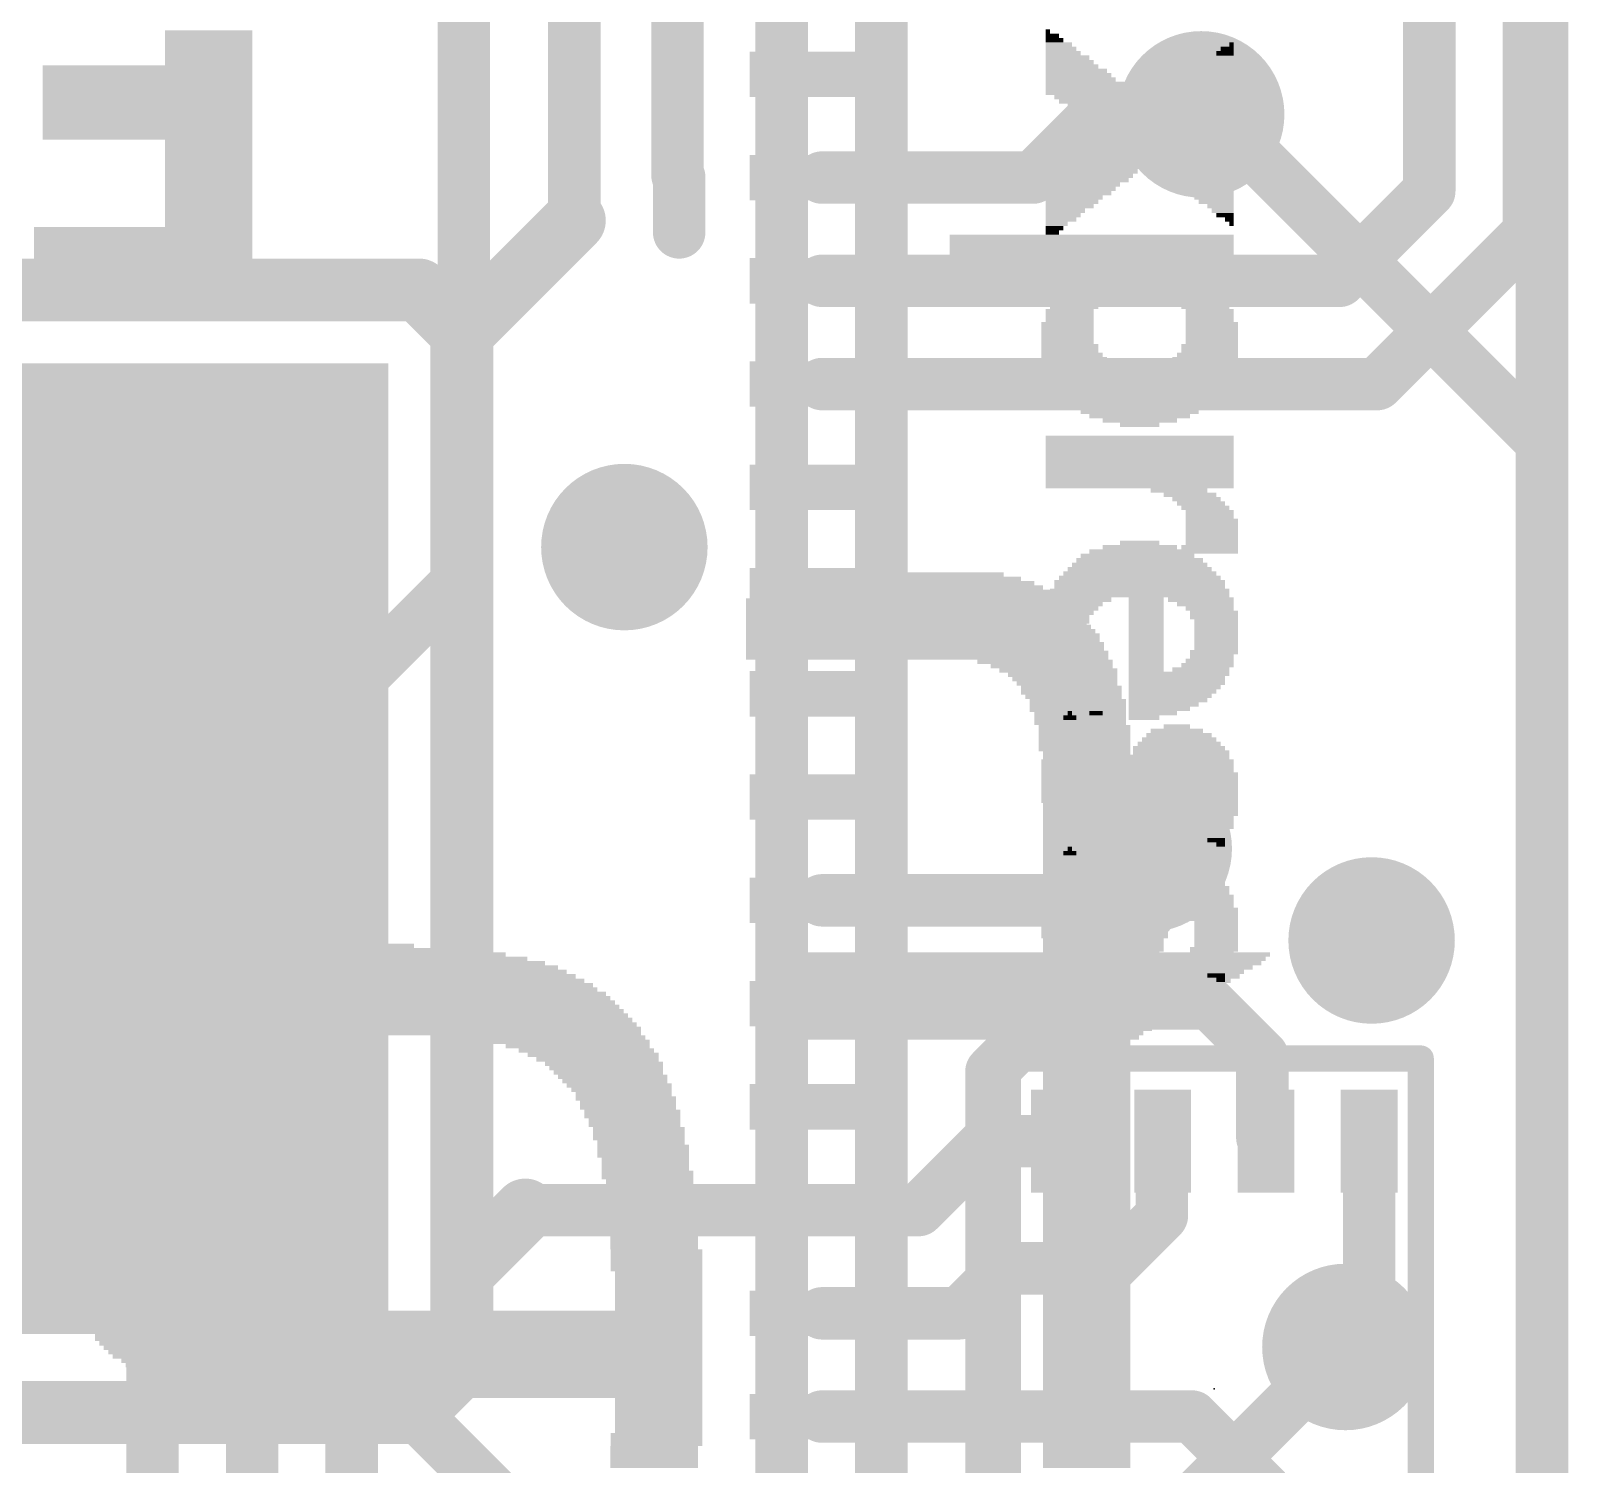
# Model space of a CAD drawing. Extents: x -0.1 to 50.8, y -0.1 to 23.
# Drawn here: x 30.78 to 38.23, y 8.07 to 15.01 of the extents above; entities that cross this region are included whole.
import ezdxf

# ---------------------------------------------------------------- set-up
doc = ezdxf.new("R2010")
doc.units = 0
for name, color, linetype in [('1', 12, 'CONTINUOUS'), ('16', 5, 'CONTINUOUS'), ('18', 110, 'CONTINUOUS'), ('200', 40, 'CONTINUOUS'), ('201', 6, 'CONTINUOUS'), ('21', 40, 'CONTINUOUS'), ('23', 40, 'CONTINUOUS')]:
    doc.layers.add(name, color=color, linetype=linetype)

# ---------------------------------------------------------------- blocks, each defined once
blk = doc.blocks.new('RECT')
blk.add_solid([(-0.5, -0.5), (0.5, -0.5), (-0.5, 0.5), (0.5, 0.5)])
blk = doc.blocks.new('ROUNDV')
at = {"const_width": 0.5}
blk.add_lwpolyline([(0, -0.25, 1), (0, 0.25, 1), (0, -0.25)], format="xyb", dxfattribs=at)

msp = doc.modelspace()

# ---------------------------------------------------------------- linework, layer by layer
at = {"layer": '1'}
for points, const_width in [([(38.1, 2.794), (38.1, 22.86)], 0.254), ([(38.0365, 14.0335), (38.0365, 17.9705)], 0.254), ([(37.5539, 14.2334), (37.5539, 16.637)], 0.254), ([(33.4125, 15.499), (33.4125, 14.0907)], 0.254), ([(33.9125, 15.499), (33.9125, 14.3091)], 0.254), ([(35.635, 14.299), (35.941, 14.605)], 0.254), ([(35.941, 14.605), (36.449, 14.605)], 0.254), ([(33.9125, 14.3091), (33.9205, 14.3011)], 0.254), ([(33.9205, 14.3011), (33.9205, 14.0335)], 0.254), ([(34.6125, 14.299), (35.635, 14.299)], 0.254), ([(37.1195, 13.799), (37.5539, 14.2334)], 0.254), ([(33.4125, 14.0907), (32.8681, 13.5463)], 0.3048), ([(37.302, 13.299), (38.0365, 14.0335)], 0.254), ([(32.6598, 13.7546), (26.8219, 13.7546)], 0.3048), ([(32.8681, 13.5463), (32.6598, 13.7546)], 0.3048), ([(34.6125, 13.799), (37.1195, 13.799)], 0.254), ([(32.8681, 13.5463), (32.8681, 8.9921)], 0.3048), ([(34.6125, 13.299), (37.302, 13.299)], 0.254), ([(35.945, 10.799), (36.195, 11.049)], 0.254), ([(34.6125, 10.799), (35.945, 10.799)], 0.254), ([(34.6125, 10.299), (36.4903, 10.299)], 0.254), ([(36.4903, 10.299), (36.7451, 10.0442)], 0.254), ([(36.7451, 10.0442), (36.7451, 9.6502)], 0.254), ([(35.08, 9.299), (35.4138, 9.6328)], 0.254), ([(35.4138, 9.6328), (35.7625, 9.6328)], 0.254), ([(36.2585, 9.6288), (36.2625, 9.6328)], 0.254), ([(36.7451, 9.6502), (36.7625, 9.6328)], 0.254), ([(37.2625, 9.6328), (37.2625, 8.751)], 0.254), ([(36.2585, 9.3345), (36.2585, 9.6288)], 0.254), ([(36.2585, 9.3345), (36.2585, 9.271)], 0.254), ([(33.175, 9.299), (32.8681, 8.9921)], 0.3048), ([(34.6125, 9.299), (33.175, 9.299)], 0.254), ([(34.6125, 9.299), (35.08, 9.299)], 0.254), ([(36.2585, 9.271), (36.0045, 9.017)], 0.254), ([(32.8681, 8.9921), (32.8681, 8.5517)], 0.3048), ([(35.5005, 9.021), (35.2785, 8.799)], 0.254), ([(35.5045, 9.017), (35.5005, 9.021)], 0.254), ([(36.0045, 9.017), (35.5045, 9.017)], 0.254), ([(35.2785, 8.799), (34.6125, 8.799)], 0.254), ([(37.2625, 8.751), (37.1475, 8.636)], 0.254), ([(32.8681, 8.5517), (32.6349, 8.3185)], 0.3048), ([(32.6349, 8.3185), (29.718, 8.3185)], 0.3048), ([(33.9125, 7.0409), (32.6349, 8.3185)], 0.254), ([(34.6125, 8.299), (36.405, 8.299)], 0.254), ([(36.405, 8.299), (36.7665, 7.9375)], 0.254)]:
    msp.add_lwpolyline(points, dxfattribs=dict(at, const_width=const_width))
for points, const_width in [([(35.941, 14.6685, 1), (35.941, 14.5415)], 0.127), ([(35.9859, 14.5601, 1), (35.8961, 14.6499)], 0.127), ([(36.449, 14.5415, 1), (36.449, 14.6685)], 0.127), ([(33.9574, 14.354, 1), (33.8676, 14.2642)], 0.127), ([(33.984, 14.3011, 1), (33.857, 14.3011)], 0.127), ([(33.8756, 14.2562, 1), (33.9654, 14.346)], 0.127), ([(34.6125, 14.3625, 1), (34.6125, 14.2355)], 0.127), ([(35.5901, 14.3439, 1), (35.6799, 14.2541)], 0.127), ([(35.635, 14.2355, 1), (35.635, 14.3625)], 0.127), ([(33.849, 14.3091, 1), (33.976, 14.3091)], 0.127), ([(37.5988, 14.1885, 1), (37.509, 14.2783)], 0.127), ([(33.4664, 14.0368, 1), (33.3586, 14.1446)], 0.1524), ([(37.4904, 14.2334, 1), (37.6174, 14.2334)], 0.127), ([(33.349, 14.0907, 1), (33.476, 14.0907)], 0.127), ([(38.0814, 13.9886, 1), (37.9916, 14.0784)], 0.127), ([(33.857, 14.0335, 1), (33.984, 14.0335)], 0.127), ([(37.973, 14.0335, 1), (38.1, 14.0335)], 0.127), ([(32.7137, 13.8085, 1), (32.6059, 13.7007)], 0.1524), ([(32.6598, 13.6784, 1), (32.6598, 13.8308)], 0.1524), ([(34.6125, 13.8625, 1), (34.6125, 13.7355)], 0.127), ([(37.0746, 13.8439, 1), (37.1644, 13.7541)], 0.127), ([(37.1195, 13.7355, 1), (37.1195, 13.8625)], 0.127), ([(32.9443, 13.5463, 1), (32.7919, 13.5463)], 0.1524), ([(32.8142, 13.6002, 1), (32.922, 13.4924)], 0.1524), ([(32.8142, 13.4924, 1), (32.922, 13.6002)], 0.1524), ([(34.6125, 13.3625, 1), (34.6125, 13.2355)], 0.127), ([(37.2571, 13.3439, 1), (37.3469, 13.2541)], 0.127), ([(37.302, 13.2355, 1), (37.302, 13.3625)], 0.127), ([(36.2399, 11.0041, 1), (36.1501, 11.0939)], 0.127), ([(34.6125, 10.8625, 1), (34.6125, 10.7355)], 0.127), ([(35.9001, 10.8439, 1), (35.9899, 10.7541)], 0.127), ([(35.945, 10.7355, 1), (35.945, 10.8625)], 0.127), ([(34.6125, 10.3625, 1), (34.6125, 10.2355)], 0.127), ([(36.5352, 10.3439, 1), (36.4454, 10.2541)], 0.127), ([(36.4903, 10.2355, 1), (36.4903, 10.3625)], 0.127), ([(36.8086, 10.0442, 1), (36.6816, 10.0442)], 0.127), ([(36.7002, 9.9993, 1), (36.79, 10.0891)], 0.127), ([(35.4138, 9.6963, 1), (35.4138, 9.5693)], 0.127), ([(35.4587, 9.5879, 1), (35.3689, 9.6777)], 0.127), ([(35.7625, 9.5693, 1), (35.7625, 9.6963)], 0.127), ([(36.3074, 9.5879, 1), (36.2176, 9.6777)], 0.127), ([(36.79, 9.6951, 1), (36.7002, 9.6053)], 0.127), ([(37.326, 9.6328, 1), (37.199, 9.6328)], 0.127), ([(36.322, 9.6288, 1), (36.195, 9.6288)], 0.127), ([(36.2136, 9.6737, 1), (36.3034, 9.5839)], 0.127), ([(36.6816, 9.6502, 1), (36.8086, 9.6502)], 0.127), ([(36.7176, 9.5879, 1), (36.8074, 9.6777)], 0.127), ([(36.322, 9.3345, 1), (36.195, 9.3345)], 0.127), ([(33.2289, 9.2451, 1), (33.1211, 9.3529)], 0.1524), ([(33.175, 9.3625, 1), (33.175, 9.2355)], 0.127), ([(34.6125, 9.3625, 1), (34.6125, 9.2355)], 0.127), ([(34.6125, 9.2355, 1), (34.6125, 9.3625)], 0.127), ([(35.0351, 9.3439, 1), (35.1249, 9.2541)], 0.127), ([(35.08, 9.2355, 1), (35.08, 9.3625)], 0.127), ([(36.195, 9.3345, 1), (36.322, 9.3345)], 0.127), ([(36.3034, 9.2261, 1), (36.2136, 9.3159)], 0.127), ([(36.195, 9.271, 1), (36.322, 9.271)], 0.127), ([(32.9443, 8.9921, 1), (32.7919, 8.9921)], 0.1524), ([(32.8142, 9.046, 1), (32.922, 8.9382)], 0.1524), ([(35.5454, 9.0659, 1), (35.4556, 8.9761)], 0.127), ([(35.5045, 9.0805, 1), (35.5045, 8.9535)], 0.127), ([(35.5454, 8.9761, 1), (35.4556, 9.0659)], 0.127), ([(35.4596, 8.9721, 1), (35.5494, 9.0619)], 0.127), ([(35.9596, 9.0619, 1), (36.0494, 8.9721)], 0.127), ([(36.0045, 8.9535, 1), (36.0045, 9.0805)], 0.127), ([(32.7919, 8.9921, 1), (32.9443, 8.9921)], 0.1524), ([(34.6125, 8.8625, 1), (34.6125, 8.7355)], 0.127), ([(35.2336, 8.8439, 1), (35.3234, 8.7541)], 0.127), ([(35.2785, 8.7355, 1), (35.2785, 8.8625)], 0.127), ([(37.3074, 8.7061, 1), (37.2176, 8.7959)], 0.127), ([(37.199, 8.751, 1), (37.326, 8.751)], 0.127), ([(37.1026, 8.6809, 1), (37.1924, 8.5911)], 0.127), ([(32.922, 8.4978, 1), (32.8142, 8.6056)], 0.1524), ([(32.7919, 8.5517, 1), (32.9443, 8.5517)], 0.1524), ([(32.581, 8.3724, 1), (32.6888, 8.2646)], 0.1524), ([(32.6798, 8.3634, 1), (32.59, 8.2736)], 0.127), ([(32.6349, 8.2423, 1), (32.6349, 8.3947)], 0.1524), ([(34.6125, 8.3625, 1), (34.6125, 8.2355)], 0.127), ([(36.4499, 8.3439, 1), (36.3601, 8.2541)], 0.127), ([(36.405, 8.2355, 1), (36.405, 8.3625)], 0.127)]:
    msp.add_lwpolyline(points, format="xyb", dxfattribs=dict(at, const_width=const_width))
at = {"layer": '16', "const_width": 0.254}
for points in [[(38.1, 22.86), (38.1, 0)], [(34.8996, 17.9164), (34.8996, 5.4747)], [(34.417, 17.7165), (34.417, 5.2705)], [(32.877, 12.3665), (32.877, 16.9139)], [(36.5125, 14.605), (36.449, 14.605)], [(38.1, 13.0175), (36.5125, 14.605)], [(31.8516, 11.6299), (28.9748, 14.5067)], [(28.7749, 14.0241), (31.369, 11.43)], [(38.1, 4.953), (38.1, 13.0175)], [(32.8709, 12.3665), (32.3342, 11.8298)], [(32.8709, 12.3665), (32.877, 12.3665)], [(32.3342, 11.8298), (32.3342, 4.6082)], [(31.8516, 11.6299), (31.8516, 4.4083)], [(31.369, 11.43), (31.369, 4.191)], [(36.195, 10.7315), (36.195, 11.049)], [(35.433, 9.9695), (36.195, 10.7315)], [(35.433, 5.6515), (35.433, 9.9695)], [(37.1475, 8.636), (36.3315, 7.82)]]:
    msp.add_lwpolyline(points, dxfattribs=at)
at = {"layer": '16', "const_width": 0.127}
for points in [[(36.449, 14.6685, 1), (36.449, 14.5415)], [(36.5574, 14.6499, 1), (36.4676, 14.5601)], [(36.5125, 14.5415, 1), (36.5125, 14.6685)], [(38.1635, 13.0175, 1), (38.0365, 13.0175)], [(38.0551, 12.9726, 1), (38.1449, 13.0624)], [(32.8709, 12.43, 1), (32.8709, 12.303)], [(32.9158, 12.3216, 1), (32.826, 12.4114)], [(32.877, 12.303, 1), (32.877, 12.43)], [(32.8135, 12.3665, 1), (32.9405, 12.3665)], [(32.3977, 11.8298, 1), (32.2707, 11.8298)], [(32.2893, 11.8747, 1), (32.3791, 11.7849)], [(31.9151, 11.6299, 1), (31.7881, 11.6299)], [(31.8067, 11.585, 1), (31.8965, 11.6748)], [(31.4325, 11.43, 1), (31.3055, 11.43)], [(31.3241, 11.3851, 1), (31.4139, 11.4749)], [(36.2585, 11.049, 1), (36.1315, 11.049)], [(36.2399, 10.6866, 1), (36.1501, 10.7764)], [(36.1315, 10.7315, 1), (36.2585, 10.7315)], [(35.4965, 9.9695, 1), (35.3695, 9.9695)], [(35.3881, 10.0144, 1), (35.4779, 9.9246)], [(37.1924, 8.5911, 1), (37.1026, 8.6809)]]:
    msp.add_lwpolyline(points, format="xyb", dxfattribs=at)
at = {"layer": '21', "const_width": 0.0635}
for points in [[(35.5125, 10.0646, 1), (35.5125, 10.001)], [(35.5443, 10.0328, 1), (35.4808, 10.0328)], [(37.5443, 10.0328, 1), (37.4808, 10.0328)], [(37.5125, 10.001, 1), (37.5125, 10.0646)]]:
    msp.add_lwpolyline(points, format="xyb", dxfattribs=at)
at = {"layer": '21', "const_width": 0.127}
for points in [[(35.5125, 6.8328), (35.5125, 10.0328)], [(35.5125, 10.0328), (37.5125, 10.0328)], [(37.5125, 10.0328), (37.5125, 6.8328)]]:
    msp.add_lwpolyline(points, dxfattribs=at)
at = {"layer": '23'}
msp.add_point((36.5125, 8.4328), dxfattribs=at)

# ---------------------------------------------------------------- block references
at = {"layer": '1'}
for p, xscale, yscale, rotation in [((34.6125, 14.799), 0.7, 0.22, 180), ((34.6125, 14.299), 0.7, 0.22, 180), ((34.6125, 13.799), 0.7, 0.22, 180), ((34.6125, 13.299), 0.7, 0.22, 180), ((30.1625, 11.049), 4.7, 4.7, 90), ((34.6125, 12.799), 0.7, 0.22, 180), ((34.6125, 12.299), 0.7, 0.22, 180), ((34.6125, 11.799), 0.7, 0.22, 180), ((34.6125, 11.299), 0.7, 0.22, 180), ((34.6125, 10.799), 0.7, 0.22, 180), ((34.6125, 10.299), 0.7, 0.22, 180), ((34.6125, 9.799), 0.7, 0.22, 180), ((35.7625, 9.6328), 0.275, 0.5, 180), ((36.2625, 9.6328), 0.275, 0.5, 180), ((36.7625, 9.6328), 0.275, 0.5, 180), ((37.2625, 9.6328), 0.275, 0.5, 180), ((34.6125, 9.299), 0.7, 0.22, 180), ((34.6125, 8.799), 0.7, 0.22, 180), ((34.6125, 8.299), 0.7, 0.22, 180)]:
    msp.add_blockref('RECT', p, dxfattribs=dict(at, xscale=xscale, yscale=yscale, rotation=rotation))
at = {"layer": '18', "xscale": 0.8064, "yscale": 0.8064}
for p in [(36.449, 14.605), (36.449, 14.605), (31.9405, 12.827), (31.9405, 12.827), (33.655, 12.5095), (33.655, 12.5095), (36.195, 11.049), (36.195, 11.049), (37.2745, 10.6045), (37.2745, 10.6045), (37.1475, 8.636), (37.1475, 8.636)]:
    msp.add_blockref('ROUNDV', p, dxfattribs=at)
at = {"layer": '200', "yscale": 0.0212}
for p, xscale in [((35.7067, 15.0066), 0.0212), ((35.7279, 14.9854), 0.0635), ((35.7385, 14.9642), 0.0847), ((35.7702, 14.9219), 0.1482), ((35.7808, 14.9007), 0.1693), ((35.7597, 14.9431), 0.127), ((36.564, 14.9007), 0.0847), ((36.5745, 14.9219), 0.0635), ((36.5957, 14.9431), 0.0212), ((35.8231, 14.8372), 0.254), ((35.8443, 14.8161), 0.2963), ((35.802, 14.8796), 0.2117), ((35.8126, 14.8584), 0.2328), ((36.511, 14.8161), 0.1905), ((36.5216, 14.8372), 0.1693), ((36.5322, 14.8584), 0.1482), ((36.5534, 14.8796), 0.1058), ((35.8655, 14.7737), 0.3387), ((35.8866, 14.7526), 0.381), ((35.8549, 14.7949), 0.3175), ((36.4581, 14.7526), 0.2963), ((36.4793, 14.7737), 0.254), ((36.4899, 14.7949), 0.2328), ((35.8972, 14.7314), 0.4022), ((35.9078, 14.7102), 0.4233), ((35.9501, 14.6891), 0.4233), ((35.9713, 14.6679), 0.4233), ((36.4052, 14.6679), 0.4022), ((36.4158, 14.6891), 0.381), ((36.437, 14.7102), 0.3387), ((36.4475, 14.7314), 0.3175), ((36.2041, 14.6467), 0.8043), ((36.1936, 14.6256), 0.7408), ((36.2041, 14.6044), 0.6773), ((36.1936, 14.5833), 0.6138), ((36.1936, 14.5621), 0.5715), ((36.1936, 14.5409), 0.4868), ((36.1936, 14.5198), 0.4445), ((36.1936, 14.4563), 0.5715), ((36.1936, 14.4774), 0.4868), ((36.1936, 14.4986), 0.4445), ((36.1936, 14.3716), 0.8255), ((36.1936, 14.3928), 0.7408), ((36.1936, 14.4139), 0.6985), ((36.1936, 14.4351), 0.6138), ((35.9078, 14.3081), 0.4233), ((35.9396, 14.3293), 0.4022), ((35.9713, 14.3504), 0.4233), ((36.4052, 14.3504), 0.4022), ((36.4158, 14.3293), 0.381), ((36.437, 14.3081), 0.3387), ((35.8972, 14.2869), 0.4022), ((35.8655, 14.2446), 0.3387), ((35.8761, 14.2658), 0.3598), ((35.8549, 14.2234), 0.3175), ((36.4475, 14.2869), 0.3175), ((36.4687, 14.2658), 0.2752), ((36.4793, 14.2446), 0.254), ((36.4899, 14.2234), 0.2328), ((35.8337, 14.2023), 0.2752), ((35.8231, 14.1811), 0.254), ((35.8126, 14.1599), 0.2328), ((36.511, 14.2023), 0.1905), ((36.5216, 14.1811), 0.1693), ((36.5428, 14.1599), 0.127), ((35.7808, 14.1176), 0.1693), ((35.7702, 14.0964), 0.1482), ((35.7914, 14.1388), 0.1905), ((35.7491, 14.0753), 0.1058), ((36.5534, 14.1388), 0.1058), ((36.564, 14.1176), 0.0847), ((36.5851, 14.0964), 0.0423), ((36.5957, 14.0753), 0.0212), ((35.9184, 14.0118), 1.3758), ((35.9184, 13.9906), 1.3758), ((35.7279, 14.0329), 0.0635), ((35.7385, 14.0541), 0.0847), ((35.9184, 13.9694), 1.3758), ((35.9184, 13.9483), 1.3758), ((35.9184, 13.9271), 1.3758), ((35.9184, 13.9059), 1.3758), ((35.9184, 13.8848), 1.3758), ((35.9184, 13.8636), 1.3758), ((35.9184, 13.8424), 1.3758), ((35.9184, 13.8213), 1.3758), ((35.9184, 13.8001), 1.3758), ((35.6644, 13.7789), 0.8678), ((36.4052, 13.7789), 0.4022), ((35.8549, 13.7155), 0.2328), ((35.8443, 13.6943), 0.2117), ((35.8761, 13.7366), 0.2328), ((35.9078, 13.7578), 0.254), ((36.384, 13.7578), 0.2328), ((36.4158, 13.7366), 0.254), ((36.437, 13.7155), 0.2117), ((36.4581, 13.6943), 0.2117), ((35.8126, 13.652), 0.2328), ((35.8126, 13.6308), 0.2328), ((35.8337, 13.6731), 0.2328), ((36.4687, 13.6731), 0.2328), ((36.4899, 13.652), 0.2328), ((36.4899, 13.6308), 0.2328), ((35.802, 13.5885), 0.254), ((35.802, 13.5673), 0.254), ((35.802, 13.5461), 0.254), ((35.8126, 13.6096), 0.2328), ((36.4899, 13.6096), 0.2328), ((36.5005, 13.5885), 0.254), ((36.5005, 13.5673), 0.254), ((36.5005, 13.5461), 0.254), ((35.802, 13.525), 0.254), ((35.802, 13.5038), 0.254), ((35.8126, 13.4826), 0.2752), ((36.4899, 13.4826), 0.2752), ((36.5005, 13.525), 0.254), ((36.5005, 13.5038), 0.254), ((35.8231, 13.4403), 0.2963), ((35.8126, 13.4615), 0.2752), ((35.8337, 13.4191), 0.3175), ((35.8655, 13.398), 0.3387), ((36.4475, 13.398), 0.3175), ((36.4687, 13.4191), 0.3175), ((36.4793, 13.4403), 0.2963), ((36.4899, 13.4615), 0.2752), ((35.8866, 13.3768), 0.381), ((36.1512, 13.3556), 0.9101), ((36.1512, 13.3345), 0.8678), ((36.4158, 13.3768), 0.381), ((36.1512, 13.3133), 0.8678), ((36.1512, 13.2921), 0.8255), ((36.1512, 13.271), 0.7831), ((36.1512, 13.2498), 0.7831), ((36.1512, 13.2286), 0.7408), ((36.1618, 13.2075), 0.6773), ((36.1512, 13.1863), 0.6138), ((36.1512, 13.1651), 0.5715), ((36.1512, 13.144), 0.4868), ((36.1512, 13.1228), 0.3598), ((36.1512, 13.1016), 0.1905), ((36.1512, 13.0381), 0.9101), ((36.1512, 13.017), 0.9101), ((36.1512, 12.9958), 0.9101), ((36.1512, 12.9746), 0.9101), ((36.1512, 12.9535), 0.9101), ((36.1512, 12.9323), 0.9101), ((36.1512, 12.9112), 0.9101), ((36.1512, 12.89), 0.9101), ((36.1512, 12.8688), 0.9101), ((36.1512, 12.8476), 0.9101), ((36.1512, 12.8265), 0.9101), ((36.1512, 12.8053), 0.9101), ((36.3417, 12.7842), 0.2752), ((36.3946, 12.763), 0.254), ((36.4264, 12.7418), 0.2328), ((36.4475, 12.7207), 0.2328), ((36.4687, 12.6995), 0.2328), ((36.4899, 12.6783), 0.2328), ((36.4899, 12.6572), 0.2328), ((36.5005, 12.636), 0.254), ((36.5005, 12.6148), 0.254), ((36.5005, 12.5937), 0.254), ((36.1512, 12.509), 0.3598), ((36.1512, 12.5302), 0.1905), ((36.4899, 12.509), 0.2752), ((36.5005, 12.5725), 0.254), ((36.5005, 12.5513), 0.254), ((36.5005, 12.5302), 0.254), ((36.1512, 12.4455), 0.6138), ((36.1406, 12.4667), 0.5503), ((36.2676, 12.4878), 0.7196), ((36.1512, 12.3608), 0.7831), ((36.1512, 12.382), 0.7408), ((36.1512, 12.4032), 0.6985), ((36.1512, 12.4243), 0.6561), ((36.1512, 12.2973), 0.8678), ((36.1512, 12.3397), 0.8255), ((36.1512, 12.3185), 0.8255), ((35.8337, 12.2338), 0.2752), ((35.8231, 12.2127), 0.254), ((35.8549, 12.255), 0.3175), ((36.1512, 12.2762), 0.8678), ((36.183, 12.255), 0.1693), ((36.183, 12.2338), 0.1693), ((36.183, 12.2127), 0.1693), ((36.4475, 12.255), 0.3175), ((36.4687, 12.2338), 0.2752), ((36.4899, 12.2127), 0.2328), ((35.7914, 12.1492), 0.2328), ((35.8126, 12.1915), 0.2328), ((35.802, 12.1703), 0.2117), ((36.183, 12.1915), 0.1693), ((36.183, 12.1703), 0.1693), ((36.183, 12.1492), 0.1693), ((36.511, 12.1915), 0.2328), ((36.511, 12.1703), 0.2328), ((36.5216, 12.1492), 0.2117), ((35.7808, 12.128), 0.2117), ((35.7808, 12.1068), 0.2117), ((35.7808, 12.0857), 0.2117), ((35.7808, 12.0645), 0.2117), ((36.183, 12.128), 0.1693), ((36.183, 12.1068), 0.1693), ((36.183, 12.0857), 0.1693), ((36.183, 12.0645), 0.1693), ((36.5216, 12.128), 0.2117), ((36.5216, 12.1068), 0.2117), ((36.5216, 12.0857), 0.2117), ((36.5216, 12.0645), 0.2117), ((35.7808, 12.0434), 0.2117), ((35.7914, 12.0222), 0.2328), ((35.802, 12.001), 0.2117), ((35.802, 11.9799), 0.2117), ((36.183, 12.0434), 0.1693), ((36.183, 12.0222), 0.1693), ((36.183, 12.001), 0.1693), ((36.183, 11.9799), 0.1693), ((36.511, 12.001), 0.2328), ((36.5005, 11.9799), 0.2117), ((36.5216, 12.0434), 0.2117), ((36.5216, 12.0222), 0.2117), ((35.8337, 11.9375), 0.2752), ((35.8443, 11.9164), 0.2963), ((35.8126, 11.9587), 0.2328), ((36.183, 11.9587), 0.1693), ((36.183, 11.9375), 0.1693), ((36.183, 11.9164), 0.1693), ((36.4475, 11.9164), 0.2752), ((36.4793, 11.9375), 0.254), ((36.4899, 11.9587), 0.2328), ((35.8549, 11.8952), 0.2752), ((35.8549, 11.874), 0.2752), ((35.8549, 11.8529), 0.2328), ((35.8549, 11.8317), 0.2328), ((36.3417, 11.8952), 0.4868), ((36.3311, 11.874), 0.4657), ((36.3311, 11.8529), 0.4657), ((36.3205, 11.8317), 0.4445), ((35.8655, 11.8105), 0.2117), ((35.8761, 11.7894), 0.1905), ((35.8866, 11.7682), 0.1693), ((36.2994, 11.7894), 0.4022), ((36.2888, 11.7682), 0.381), ((36.31, 11.8105), 0.4233), ((35.8126, 11.6835), 0.0635), ((35.8126, 11.7047), 0.0212), ((35.9078, 11.747), 0.127), ((35.9184, 11.7259), 0.1058), ((35.9396, 11.7047), 0.0635), ((36.2676, 11.747), 0.3387), ((36.2465, 11.7259), 0.2963), ((36.2147, 11.7047), 0.2328), ((36.1724, 11.6835), 0.1482), ((35.8443, 11.62), 0.2117), ((35.8231, 11.6624), 0.127), ((35.8337, 11.6412), 0.1482), ((36.3311, 11.62), 0.254), ((36.3311, 11.6412), 0.127), ((35.8231, 11.5354), 0.254), ((35.8549, 11.5777), 0.2752), ((35.8443, 11.5565), 0.254), ((35.8655, 11.5989), 0.254), ((36.3417, 11.5354), 0.4445), ((36.3417, 11.5565), 0.4022), ((36.3417, 11.5777), 0.3598), ((36.3417, 11.5989), 0.3175), ((35.802, 11.4719), 0.254), ((35.8126, 11.5142), 0.2328), ((35.8126, 11.493), 0.2328), ((36.3417, 11.493), 0.4868), ((36.3523, 11.4719), 0.508), ((36.3523, 11.5142), 0.4657), ((35.7914, 11.4507), 0.2328), ((35.7914, 11.4295), 0.2328), ((35.7914, 11.4084), 0.2328), ((35.7914, 11.3872), 0.2328), ((36.1936, 11.3872), 0.2752), ((36.3417, 11.4507), 0.5291), ((36.3417, 11.4295), 0.5291), ((36.3523, 11.4084), 0.5503), ((36.5005, 11.3872), 0.254), ((35.7914, 11.366), 0.2328), ((35.7914, 11.3449), 0.2328), ((35.7914, 11.3237), 0.2328), ((36.1618, 11.3237), 0.254), ((36.183, 11.366), 0.254), ((36.183, 11.3449), 0.254), ((36.511, 11.366), 0.2328), ((36.5216, 11.3449), 0.2117), ((36.5216, 11.3237), 0.2117), ((35.802, 11.3025), 0.254), ((35.8126, 11.2814), 0.2752), ((35.9819, 11.2602), 0.5715), ((35.9819, 11.2391), 0.5715), ((36.1512, 11.2814), 0.2752), ((36.1618, 11.3025), 0.254), ((36.5216, 11.3025), 0.2117), ((36.5216, 11.2814), 0.2117), ((36.5216, 11.2602), 0.2117), ((36.5216, 11.2391), 0.2117), ((35.9819, 11.2179), 0.5715), ((35.9819, 11.1967), 0.5291), ((35.9819, 11.1756), 0.5291), ((36.4899, 11.1756), 0.2328), ((36.511, 11.2179), 0.2328), ((36.5005, 11.1967), 0.2117), ((35.9819, 11.1544), 0.4868), ((35.9819, 11.1332), 0.4868), ((35.9819, 11.1121), 0.4445), ((35.9819, 11.0909), 0.4022), ((36.4899, 11.1544), 0.2328), ((36.4899, 11.1332), 0.1905), ((36.511, 11.1121), 0.1482), ((36.5216, 11.0909), 0.0847), ((35.8126, 11.0274), 0.0635), ((35.8126, 11.0486), 0.0212), ((35.9925, 11.0697), 0.3387), ((36.0031, 11.0486), 0.2752), ((36.0031, 11.0274), 0.1482), ((36.5428, 11.0697), 0.0423), ((35.8443, 10.9639), 0.2117), ((35.8655, 10.9427), 0.254), ((35.8231, 11.0062), 0.127), ((35.8337, 10.9851), 0.1482), ((36.3417, 10.9427), 0.3175), ((36.3311, 10.9639), 0.254), ((36.3311, 10.9851), 0.127), ((35.8231, 10.8792), 0.254), ((35.8549, 10.9216), 0.2752), ((35.8443, 10.9004), 0.254), ((36.3417, 10.8792), 0.4445), ((36.3417, 10.9004), 0.4022), ((36.3417, 10.9216), 0.3598), ((35.802, 10.8157), 0.254), ((35.7914, 10.7946), 0.2328), ((35.8126, 10.8581), 0.2328), ((35.8126, 10.8369), 0.2328), ((36.3417, 10.7946), 0.5291), ((36.3417, 10.8369), 0.4868), ((36.3523, 10.8157), 0.508), ((36.3523, 10.8581), 0.4657), ((35.7914, 10.7734), 0.2328), ((35.7914, 10.7522), 0.2328), ((35.7914, 10.7311), 0.2328), ((36.1936, 10.7311), 0.2752), ((36.3417, 10.7734), 0.5291), ((36.3523, 10.7522), 0.5503), ((36.5005, 10.7311), 0.254), ((35.7914, 10.7099), 0.2328), ((35.7914, 10.6887), 0.2328), ((35.7914, 10.6676), 0.2328), ((35.802, 10.6464), 0.254), ((36.1618, 10.6676), 0.254), ((36.1618, 10.6464), 0.254), ((36.183, 10.7099), 0.254), ((36.183, 10.6887), 0.254), ((36.511, 10.7099), 0.2328), ((36.5216, 10.6887), 0.2117), ((36.5216, 10.6676), 0.2117), ((36.5216, 10.6464), 0.2117), ((35.8126, 10.6252), 0.2752), ((35.9819, 10.6041), 0.5715), ((35.9819, 10.5829), 0.5715), ((36.1512, 10.6252), 0.2752), ((36.5216, 10.6252), 0.2117), ((36.5216, 10.6041), 0.2117), ((36.5216, 10.5829), 0.2117), ((35.9819, 10.5617), 0.5715), ((35.9819, 10.5406), 0.5291), ((35.9819, 10.5194), 0.5291), ((35.9819, 10.4982), 0.4868), ((36.4899, 10.5194), 0.2328), ((36.4899, 10.4982), 0.2328), ((36.511, 10.5617), 0.2328), ((36.5005, 10.5406), 0.2117), ((35.9819, 10.4771), 0.4868), ((35.9819, 10.4559), 0.4445), ((35.9819, 10.4347), 0.4022), ((36.4899, 10.4771), 0.1905), ((36.511, 10.4559), 0.1482), ((36.5216, 10.4347), 0.0847), ((35.9925, 10.4136), 0.3387), ((36.0031, 10.3924), 0.2752), ((36.0031, 10.3712), 0.1482), ((36.5428, 10.4136), 0.0423)]:
    msp.add_blockref('RECT', p, dxfattribs=dict(at, xscale=xscale))
at = {"layer": '201', "yscale": 0.0212, "rotation": 180}
for p, xscale in [((31.6413, 15.0012), 0.4232), ((31.6413, 14.98), 0.4232), ((31.6413, 14.9588), 0.4232), ((31.6413, 14.9377), 0.4232), ((31.6413, 14.9165), 0.4232), ((31.6413, 14.8954), 0.4232), ((31.345, 14.8319), 1.0156), ((31.345, 14.8107), 1.0156), ((31.6413, 14.8742), 0.4232), ((31.6413, 14.8531), 0.4232), ((31.345, 14.7896), 1.0156), ((31.345, 14.7684), 1.0156), ((31.345, 14.7473), 1.0156), ((31.345, 14.7261), 1.0156), ((31.345, 14.7049), 1.0156), ((31.345, 14.6838), 1.0156), ((31.345, 14.6626), 1.0156), ((31.345, 14.6415), 1.0156), ((31.345, 14.6203), 1.0156), ((31.345, 14.5992), 1.0156), ((31.345, 14.578), 1.0156), ((31.345, 14.5568), 1.0156), ((31.345, 14.5357), 1.0156), ((31.345, 14.5145), 1.0156), ((31.345, 14.4934), 1.0156), ((31.6413, 14.4722), 0.4232), ((31.6413, 14.4511), 0.4232), ((31.6413, 14.4299), 0.4232), ((31.6413, 14.4087), 0.4232), ((31.6413, 14.3876), 0.4232), ((31.6413, 14.3664), 0.4232), ((31.6413, 14.3453), 0.4232), ((31.6413, 14.3241), 0.4232), ((31.6413, 14.3029), 0.4232), ((31.6413, 14.2818), 0.4232), ((31.6413, 14.2606), 0.4232), ((31.6413, 14.2395), 0.4232), ((31.6413, 14.2183), 0.4232), ((31.6413, 14.1972), 0.4232), ((31.6413, 14.176), 0.4232), ((31.6413, 14.1548), 0.4232), ((31.6413, 14.1337), 0.4232), ((31.6413, 14.1125), 0.4232), ((31.6413, 14.0914), 0.4232), ((31.6413, 14.0702), 0.4232), ((31.3239, 14.049), 1.0579), ((31.3239, 14.0279), 1.0579), ((31.3239, 14.0067), 1.0579), ((31.3239, 13.9856), 1.0579), ((31.3239, 13.9644), 1.0579), ((31.3239, 13.9433), 1.0579), ((31.3239, 13.9221), 1.0579), ((31.3239, 13.9009), 1.0579), ((31.3239, 13.8798), 1.0579), ((31.3239, 13.8586), 1.0579), ((31.3239, 13.8375), 1.0579), ((31.3239, 13.8163), 1.0579), ((31.3239, 13.7951), 1.0579), ((31.3239, 13.774), 1.0579), ((31.3239, 13.7528), 1.0579), ((31.3239, 13.7317), 1.0579), ((31.3239, 13.7105), 1.0579), ((35.1641, 12.3564), 0.8252), ((35.217, 12.3775), 0.5501), ((35.0583, 12.2929), 1.333), ((35.09, 12.3141), 1.1849), ((35.1218, 12.3352), 1.0368), ((35.016, 12.2506), 1.5445), ((35.0371, 12.2294), 1.5869), ((35.0477, 12.2083), 1.608), ((35.0371, 12.2718), 1.4599), ((35.0583, 12.1871), 1.6292), ((35.0689, 12.166), 1.6503), ((35.0689, 12.1448), 1.6503), ((35.09, 12.1025), 1.6927), ((35.1006, 12.0813), 1.7138), ((35.1006, 12.0602), 1.7138), ((35.0795, 12.1236), 1.6715), ((35.1112, 12.039), 1.735), ((35.1112, 12.0179), 1.735), ((35.1218, 11.9967), 1.7561), ((35.1218, 11.9755), 1.7561), ((35.693, 11.9544), 0.6559), ((35.7248, 11.9332), 0.5924), ((35.7565, 11.9121), 0.5713), ((35.7777, 11.8909), 0.529), ((35.7883, 11.8697), 0.5078), ((35.7988, 11.8486), 0.4866), ((35.82, 11.8274), 0.4866), ((35.82, 11.8063), 0.4866), ((35.8306, 11.7851), 0.4655), ((35.8517, 11.764), 0.4655), ((35.8517, 11.7428), 0.4655), ((35.8517, 11.7216), 0.4655), ((35.8623, 11.7005), 0.4443), ((35.8623, 11.6793), 0.4443), ((35.8623, 11.6582), 0.4443), ((35.8835, 11.637), 0.4443), ((35.8835, 11.6159), 0.4443), ((35.8835, 11.5947), 0.4443), ((35.8835, 11.5735), 0.4443), ((35.8835, 11.5524), 0.4443), ((35.8835, 11.5312), 0.4443), ((35.8941, 11.5101), 0.4232), ((35.8941, 11.4889), 0.4232), ((35.8941, 11.4677), 0.4232), ((35.8941, 11.4466), 0.4232), ((35.8941, 11.4254), 0.4232), ((35.8941, 11.4043), 0.4232), ((35.8941, 11.3831), 0.4232), ((35.8941, 11.362), 0.4232), ((35.8941, 11.3408), 0.4232), ((35.8941, 11.3196), 0.4232), ((35.8941, 11.2985), 0.4232), ((35.8941, 11.2773), 0.4232), ((35.8941, 11.2562), 0.4232), ((35.8941, 11.235), 0.4232), ((35.8941, 11.2138), 0.4232), ((35.8941, 11.1927), 0.4232), ((35.8941, 11.1715), 0.4232), ((35.8941, 11.1504), 0.4232), ((35.8941, 11.1292), 0.4232), ((35.8941, 11.1081), 0.4232), ((35.8941, 11.0869), 0.4232), ((35.8941, 11.0657), 0.4232), ((35.8941, 11.0446), 0.4232), ((35.8941, 11.0234), 0.4232), ((35.8941, 11.0023), 0.4232), ((35.8941, 10.9811), 0.4232), ((35.8941, 10.9599), 0.4232), ((35.8941, 10.9388), 0.4232), ((35.8941, 10.9176), 0.4232), ((35.8941, 10.8965), 0.4232), ((35.8941, 10.8753), 0.4232), ((35.8941, 10.8542), 0.4232), ((35.8941, 10.833), 0.4232), ((35.8941, 10.8118), 0.4232), ((35.8941, 10.7907), 0.4232), ((35.8941, 10.7695), 0.4232), ((35.8941, 10.7484), 0.4232), ((35.8941, 10.7272), 0.4232), ((35.8941, 10.706), 0.4232), ((35.8941, 10.6849), 0.4232), ((35.8941, 10.6637), 0.4232), ((35.8941, 10.6426), 0.4232), ((32.4135, 10.5791), 0.4443), ((35.8941, 10.6214), 0.4232), ((35.8941, 10.6003), 0.4232), ((35.8941, 10.5791), 0.4232), ((32.4241, 10.4945), 1.6927), ((32.4135, 10.5156), 1.5446), ((32.4135, 10.5368), 1.333), ((32.4135, 10.5579), 1.0791), ((35.6401, 10.4945), 2.2005), ((35.6613, 10.5368), 2.2428), ((35.6507, 10.5156), 2.2216), ((35.8941, 10.5579), 0.4232), ((32.4241, 10.431), 1.9889), ((32.4241, 10.4522), 1.9042), ((32.4241, 10.4733), 1.8196), ((35.619, 10.4733), 2.1581), ((35.5978, 10.4522), 2.1158), ((35.5873, 10.431), 2.0947), ((32.4347, 10.3464), 2.2639), ((32.4241, 10.3675), 2.2005), ((32.4347, 10.3887), 2.137), ((32.4241, 10.4098), 2.0735), ((35.5661, 10.4098), 2.0523), ((35.5449, 10.3887), 2.01), ((35.5344, 10.3675), 1.9889), ((35.5132, 10.3464), 1.9466), ((32.4347, 10.2829), 2.3909), ((32.4347, 10.304), 2.3486), ((32.4347, 10.3252), 2.3062), ((35.492, 10.3252), 1.9042), ((35.4815, 10.304), 1.8831), ((35.4603, 10.2829), 1.8408), ((32.4347, 10.2194), 2.5178), ((32.4453, 10.1982), 2.539), ((32.4347, 10.2406), 2.4755), ((32.4347, 10.2617), 2.4332), ((35.4391, 10.2617), 1.7984), ((35.4074, 10.2194), 1.735), ((35.3968, 10.1982), 1.7138), ((35.4286, 10.2406), 1.7773), ((32.4347, 10.1559), 2.6025), ((31.5778, 10.1348), 0.8886), ((32.4453, 10.1771), 2.5813), ((33.2916, 10.1348), 0.931), ((35.3545, 10.1559), 1.6292), ((35.3439, 10.1348), 1.608), ((35.3757, 10.1771), 1.6715), ((31.4085, 10.0713), 0.6347), ((31.3874, 10.0501), 0.5924), ((31.4931, 10.1136), 0.7617), ((31.4508, 10.0925), 0.6771), ((33.3762, 10.1136), 0.804), ((33.4291, 10.0925), 0.6982), ((33.4714, 10.0713), 0.6559), ((33.5032, 10.0501), 0.6347), ((35.8941, 10.1136), 0.4232), ((35.8941, 10.0925), 0.4232), ((35.8941, 10.0713), 0.4232), ((35.8941, 10.0501), 0.4232), ((31.3133, 9.9867), 0.529), ((31.3556, 10.029), 0.5713), ((31.345, 10.0078), 0.5501), ((33.5243, 10.029), 0.5924), ((33.5561, 10.0078), 0.5713), ((33.5666, 9.9867), 0.5501), ((35.8941, 10.029), 0.4232), ((35.8941, 10.0078), 0.4232), ((35.8941, 9.9867), 0.4232), ((31.2816, 9.9232), 0.5078), ((31.271, 9.902), 0.4866), ((31.3027, 9.9655), 0.5078), ((31.2921, 9.9444), 0.4866), ((33.5772, 9.9655), 0.529), ((33.5984, 9.9444), 0.529), ((33.609, 9.9232), 0.5078), ((33.6301, 9.902), 0.5078), ((35.8941, 9.9655), 0.4232), ((35.8941, 9.9444), 0.4232), ((35.8941, 9.9232), 0.4232), ((35.8941, 9.902), 0.4232), ((31.2498, 9.8597), 0.4866), ((31.2392, 9.8386), 0.4655), ((31.2604, 9.8809), 0.4655), ((33.6407, 9.8809), 0.4866), ((33.6513, 9.8597), 0.4655), ((33.6619, 9.8386), 0.4866), ((35.8941, 9.8809), 0.4232), ((35.8941, 9.8597), 0.4232), ((35.8941, 9.8386), 0.4232), ((31.2181, 9.7539), 0.4655), ((31.2392, 9.8174), 0.4655), ((31.2287, 9.7962), 0.4443), ((31.2287, 9.7751), 0.4443), ((33.6724, 9.8174), 0.4655), ((33.6724, 9.7962), 0.4655), ((33.6936, 9.7751), 0.4655), ((33.6936, 9.7539), 0.4655), ((35.8941, 9.8174), 0.4232), ((35.8941, 9.7962), 0.4232), ((35.8941, 9.7751), 0.4232), ((35.8941, 9.7539), 0.4232), ((31.2075, 9.7328), 0.4443), ((31.2075, 9.7116), 0.4443), ((31.2075, 9.6905), 0.4443), ((33.7042, 9.7328), 0.4443), ((33.7042, 9.7116), 0.4443), ((33.7253, 9.6905), 0.4443), ((35.8941, 9.7328), 0.4232), ((35.8941, 9.7116), 0.4232), ((35.8941, 9.6905), 0.4232), ((31.1864, 9.6481), 0.4443), ((31.1864, 9.627), 0.4443), ((31.1864, 9.6058), 0.4443), ((31.2075, 9.6693), 0.4443), ((33.7253, 9.6693), 0.4443), ((33.7253, 9.6481), 0.4443), ((33.7359, 9.627), 0.4232), ((33.7465, 9.6058), 0.4443), ((35.8941, 9.6693), 0.4232), ((35.8941, 9.6481), 0.4232), ((35.8941, 9.627), 0.4232), ((35.8941, 9.6058), 0.4232), ((31.1864, 9.5847), 0.4443), ((31.1864, 9.5635), 0.4443), ((31.1864, 9.5423), 0.4443), ((33.7465, 9.5847), 0.4443), ((33.7465, 9.5635), 0.4443), ((33.7571, 9.5423), 0.4232), ((35.8941, 9.5847), 0.4232), ((35.8941, 9.5635), 0.4232), ((35.8941, 9.5423), 0.4232), ((31.1758, 9.5212), 0.4232), ((31.1758, 9.5), 0.4232), ((31.1758, 9.4789), 0.4232), ((31.1758, 9.4577), 0.4232), ((33.7571, 9.5212), 0.4232), ((33.7571, 9.5), 0.4232), ((33.7677, 9.4789), 0.4443), ((33.7677, 9.4577), 0.4443), ((35.8941, 9.5212), 0.4232), ((35.8941, 9.5), 0.4232), ((35.8941, 9.4789), 0.4232), ((35.8941, 9.4577), 0.4232), ((31.1652, 9.4154), 0.4443), ((31.1652, 9.3942), 0.4443), ((31.1652, 9.3731), 0.4443), ((31.1758, 9.4366), 0.4232), ((33.7782, 9.4366), 0.4232), ((33.7782, 9.4154), 0.4232), ((33.7782, 9.3942), 0.4232), ((33.7782, 9.3731), 0.4232), ((35.8941, 9.4366), 0.4232), ((35.8941, 9.4154), 0.4232), ((35.8941, 9.3942), 0.4232), ((35.8941, 9.3731), 0.4232), ((31.1652, 9.3519), 0.4443), ((31.1652, 9.3308), 0.4443), ((31.1652, 9.3096), 0.4443), ((33.7782, 9.3519), 0.4232), ((33.7888, 9.3308), 0.4443), ((33.7888, 9.3096), 0.4443), ((35.8941, 9.3519), 0.4232), ((35.8941, 9.3308), 0.4232), ((35.8941, 9.3096), 0.4232), ((31.1652, 9.2885), 0.4443), ((31.1652, 9.2673), 0.4443), ((31.1652, 9.2461), 0.4443), ((31.1652, 9.225), 0.4443), ((33.7994, 9.2885), 0.4232), ((33.7994, 9.2673), 0.4232), ((33.7994, 9.2461), 0.4232), ((33.7994, 9.225), 0.4232), ((35.8941, 9.2885), 0.4232), ((35.8941, 9.2673), 0.4232), ((35.8941, 9.2461), 0.4232), ((35.8941, 9.225), 0.4232), ((31.1652, 9.2038), 0.4443), ((31.1652, 9.1827), 0.4443), ((31.1652, 9.1615), 0.4443), ((33.7994, 9.2038), 0.4232), ((33.7994, 9.1827), 0.4232), ((33.7994, 9.1615), 0.4232), ((35.8941, 9.2038), 0.4232), ((35.8941, 9.1827), 0.4232), ((35.8941, 9.1615), 0.4232), ((31.1652, 9.1403), 0.4443), ((31.1652, 9.1192), 0.4443), ((31.1652, 9.098), 0.4443), ((31.1864, 9.0769), 0.4443), ((33.7994, 9.1403), 0.4232), ((33.7994, 9.1192), 0.4232), ((33.81, 9.098), 0.4443), ((33.81, 9.0769), 0.4443), ((35.8941, 9.1403), 0.4232), ((35.8941, 9.1192), 0.4232), ((35.8941, 9.098), 0.4232), ((35.8941, 9.0769), 0.4232), ((31.1864, 9.0557), 0.4443), ((31.1864, 9.0346), 0.4443), ((31.1969, 9.0134), 0.4655), ((33.81, 9.0557), 0.4443), ((33.81, 9.0346), 0.4443), ((33.81, 9.0134), 0.4443), ((35.8941, 9.0557), 0.4232), ((35.8941, 9.0346), 0.4232), ((35.8941, 9.0134), 0.4232), ((31.1969, 8.9922), 0.4655), ((31.2075, 8.9711), 0.4866), ((31.2181, 8.9499), 0.5078), ((31.2392, 8.9288), 0.5078), ((33.8205, 8.9922), 0.4232), ((33.8205, 8.9711), 0.4232), ((33.8205, 8.9499), 0.4232), ((33.8205, 8.9288), 0.4232), ((35.8941, 8.9922), 0.4232), ((35.8941, 8.9711), 0.4232), ((35.8941, 8.9499), 0.4232), ((35.8941, 8.9288), 0.4232), ((31.2498, 8.9076), 0.529), ((31.271, 8.8864), 0.5713), ((31.3027, 8.8653), 0.5924), ((33.8205, 8.9076), 0.4232), ((33.8205, 8.8864), 0.4232), ((33.8205, 8.8653), 0.4232), ((35.8941, 8.9076), 0.4232), ((35.8941, 8.8864), 0.4232), ((35.8941, 8.8653), 0.4232), ((31.3239, 8.8441), 0.6347), ((31.3768, 8.823), 0.7405), ((32.5299, 8.8018), 3.0045), ((32.5299, 8.7807), 3.0045), ((33.8205, 8.8441), 0.4232), ((33.8205, 8.823), 0.4232), ((35.8941, 8.8441), 0.4232), ((35.8941, 8.823), 0.4232), ((35.8941, 8.8018), 0.4232), ((35.8941, 8.7807), 0.4232), ((32.5405, 8.7595), 2.9833), ((32.5405, 8.7383), 2.9833), ((32.5511, 8.7172), 2.9621), ((35.8941, 8.7595), 0.4232), ((35.8941, 8.7383), 0.4232), ((35.8941, 8.7172), 0.4232), ((32.5616, 8.696), 2.941), ((32.5616, 8.6749), 2.941), ((32.5722, 8.6537), 2.9198), ((32.5828, 8.6325), 2.8987), ((35.8941, 8.696), 0.4232), ((35.8941, 8.6749), 0.4232), ((35.8941, 8.6537), 0.4232), ((35.8941, 8.6325), 0.4232), ((32.5934, 8.6114), 2.8775), ((32.6039, 8.5902), 2.8564), ((32.6251, 8.5691), 2.814), ((35.8941, 8.6114), 0.4232), ((35.8941, 8.5902), 0.4232), ((35.8941, 8.5691), 0.4232), ((32.6357, 8.5479), 2.7929), ((32.6463, 8.5268), 2.7717), ((32.6674, 8.5056), 2.7294), ((32.6886, 8.4844), 2.6871), ((35.8941, 8.5479), 0.4232), ((35.8941, 8.5268), 0.4232), ((35.8941, 8.5056), 0.4232), ((35.8941, 8.4844), 0.4232), ((32.7203, 8.4633), 2.6236), ((32.7521, 8.4421), 2.5601), ((32.7838, 8.421), 2.4967), ((35.8941, 8.4633), 0.4232), ((35.8941, 8.4421), 0.4232), ((35.8941, 8.421), 0.4232), ((32.8473, 8.3998), 2.3697), ((33.8205, 8.3786), 0.4232), ((33.8205, 8.3575), 0.4232), ((33.8205, 8.3363), 0.4232), ((35.8941, 8.3998), 0.4232), ((35.8941, 8.3786), 0.4232), ((35.8941, 8.3575), 0.4232), ((35.8941, 8.3363), 0.4232), ((33.8205, 8.3152), 0.4232), ((33.8205, 8.294), 0.4232), ((33.8205, 8.2729), 0.4232), ((35.8941, 8.3152), 0.4232), ((35.8941, 8.294), 0.4232), ((35.8941, 8.2729), 0.4232), ((33.81, 8.2094), 0.4443), ((33.81, 8.1882), 0.4443), ((33.8205, 8.2517), 0.4232), ((33.8205, 8.2305), 0.4232), ((35.8941, 8.2517), 0.4232), ((35.8941, 8.2305), 0.4232), ((35.8941, 8.2094), 0.4232), ((35.8941, 8.1882), 0.4232), ((33.7994, 8.1459), 0.4232), ((33.7994, 8.1247), 0.4232), ((33.81, 8.1671), 0.4443), ((35.8941, 8.1671), 0.4232), ((35.8941, 8.1459), 0.4232), ((35.8941, 8.1247), 0.4232), ((33.7994, 8.1036), 0.4232), ((33.7994, 8.0824), 0.4232), ((33.7994, 8.0613), 0.4232), ((35.8941, 8.1036), 0.4232), ((35.8941, 8.0824), 0.4232), ((35.8941, 8.0613), 0.4232)]:
    msp.add_blockref('RECT', p, dxfattribs=dict(at, xscale=xscale))

doc.saveas('drawing.dxf')
